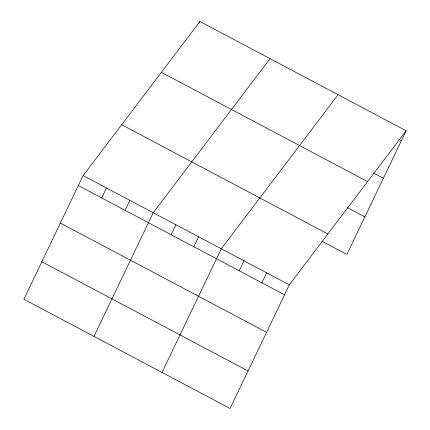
<?xml version="1.0" encoding="UTF-8"?>
<svg xmlns="http://www.w3.org/2000/svg" width="430" height="430" viewBox="0 0 430 430"><rect width="100%" height="100%" fill="white"/><g stroke="black" fill="none" stroke-linecap="round" stroke-linejoin="round"><path stroke-width="0.64" d="M83.114 175.58L23.865 299.242L230.072 408.5L289.32 284.837L406.135 130.758L199.928 21.5L83.114 175.58L289.32 284.837M101.706 197.934L106.484 187.964M199.085 23.263L199.928 21.5M125.076 210.318L129.855 200.342M93.977 336.389L153.225 212.726L270.04 58.647M171.129 234.721L175.908 224.745M193.812 246.739L198.59 236.763M162.024 372.444L221.273 248.782L338.087 94.702M239.177 270.776L243.955 260.8M261.859 282.795L266.638 272.819M406.135 130.758L346.886 254.42L321.877 241.171M399.029 139.503L401.357 140.734M373.493 173.01L383.377 178.251M161.379 72.347L367.585 181.605M347.413 207.658L364.86 216.903M121.663 124.732L327.87 233.99M78.335 185.556L284.542 294.813M60.361 223.068L266.568 332.331M41.839 261.725L248.046 370.983"/></g></svg>
